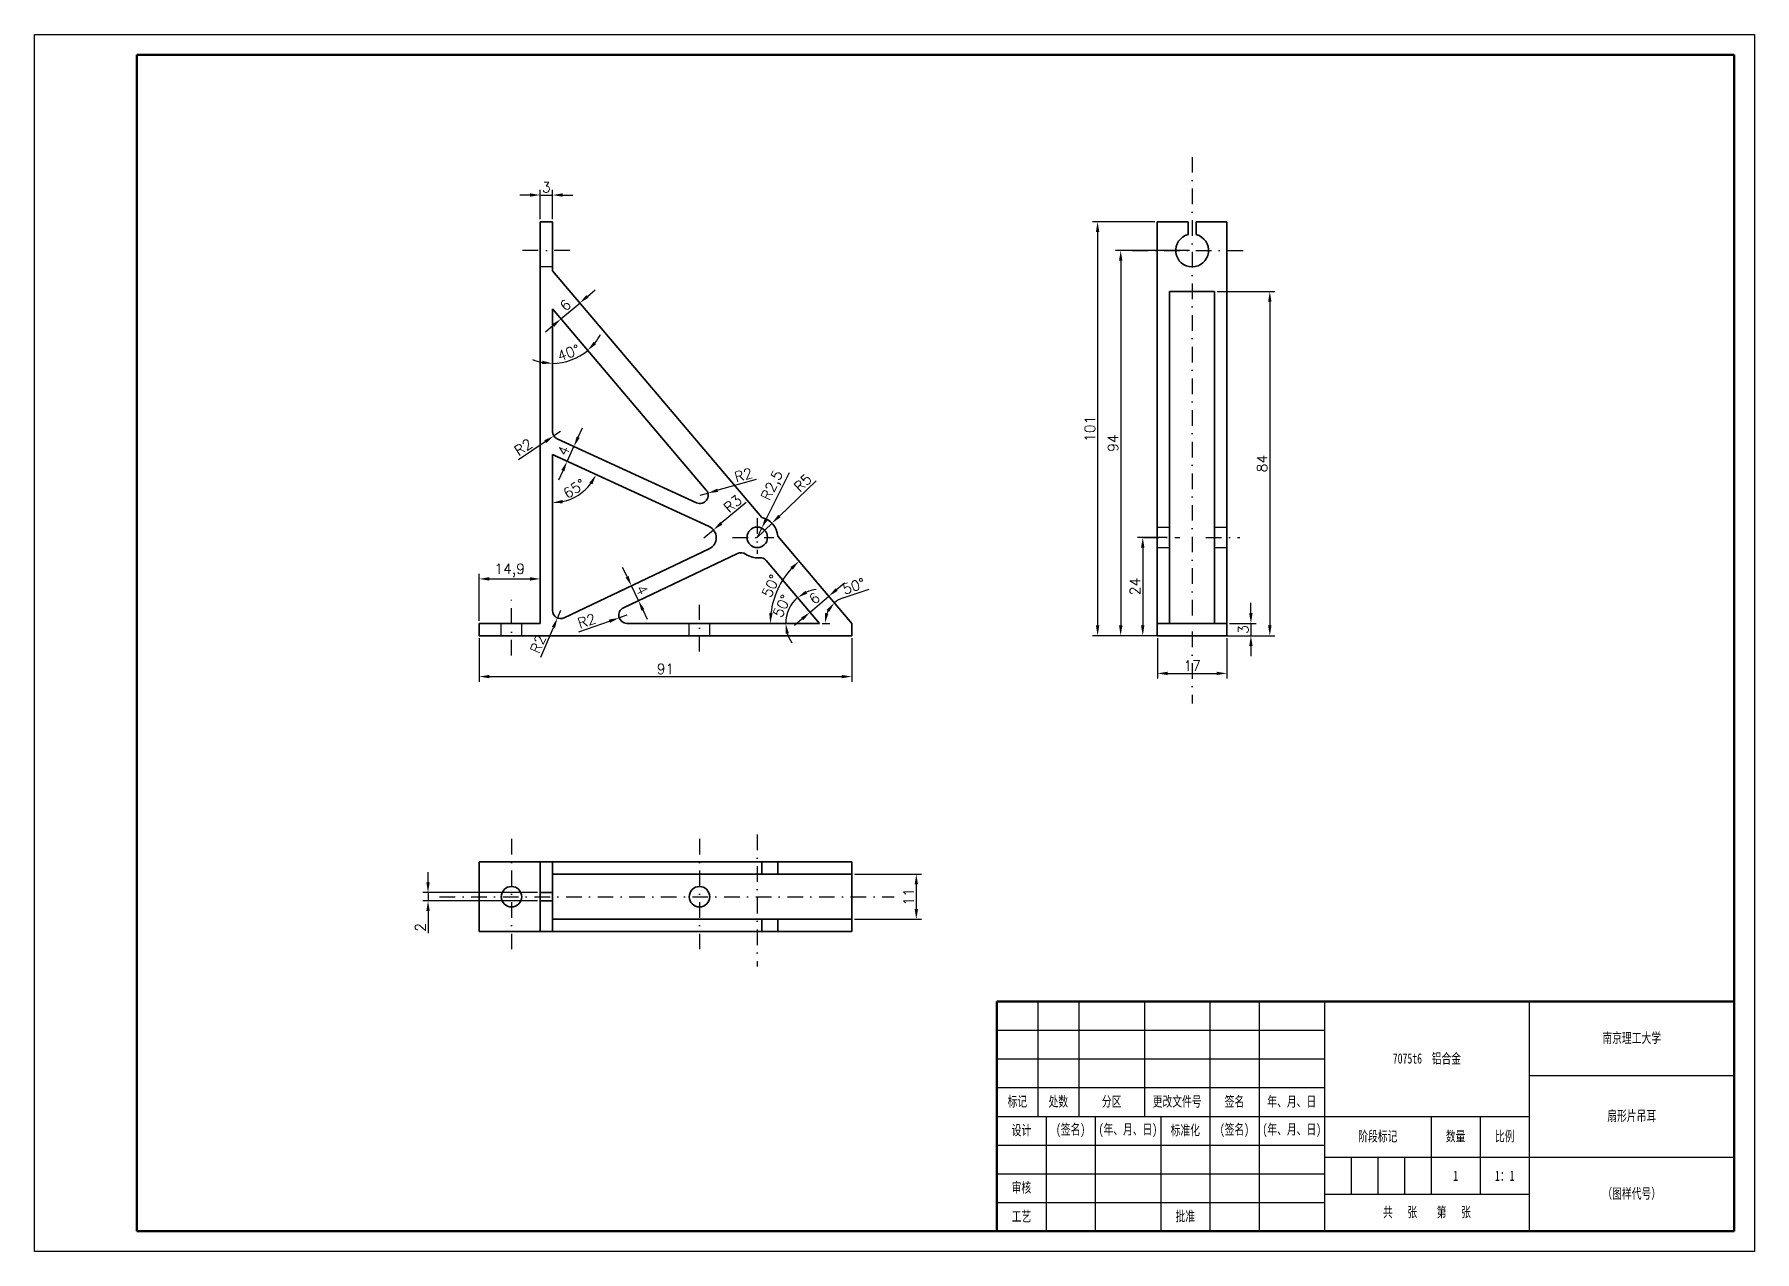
# Model space of a CAD drawing. Header units: millimetres. Extents: x 1605 to 3350, y 934 to 1771.
# Drawn here: x 1605.2 to 2025.2, y 934.1 to 1231.1 of the extents above.
import ezdxf

# ---------------------------------------------------------------- set-up
doc = ezdxf.new("R2010")
doc.units = ezdxf.units.MM
doc.header["$LTSCALE"] = 0.3
doc.linetypes.add('DASHDOT', pattern=[25.4, 12.7, -6.35, 0, -6.35])
doc.linetypes.add('DASHED', pattern=[19.05, 12.7, -6.35])
for name, color, linetype, lineweight in [('尺寸线', 3, 'Continuous', 25), ('粗实线', 7, 'Continuous', 50), ('细实线', 7, 'Continuous', 25), ('细文本', 7, 'Continuous', 25), ('细点画线', 1, 'DASHDOT', 25), ('虚线', 2, 'DASHED', 25)]:
    doc.layers.add(name, color=color, linetype=linetype, lineweight=lineweight)
doc.styles.add('NUT Standard', font='simfang.ttf', dxfattribs={"width": 0.7, "height": 2.5})
doc.styles.get("Standard").update_dxf_attribs({"font": 'txt', "bigfont": 'gbcbig.shx'})
doc.dimstyles.new('ISO-25', dxfattribs={"dimtxt": 2.5, "dimasz": 2.5, "dimexe": 1.25, "dimexo": 0.625, "dimtad": 1, "dimtxsty": 'Standard', "dimcen": 2.5, "dimadec": 0, "dimazin": 0, "dimtfac": 1, "dimtmove": 0, "dimatfit": 3, "dimfxl": 1, "dimarcsym": 0})

# ---------------------------------------------------------------- blocks, each defined once
blk = doc.blocks.new('*D32')
at = {"layer": 'Defpoints', "color": 0, "transparency": 16777216}
for p in [(1879.37, 1185.34), (1864.78, 1084.34), (1879.37, 1084.34)]:
    blk.add_point(p, dxfattribs=at)
at = {"layer": '尺寸线', "color": 0, "lineweight": -2, "transparency": 16777216}
for p, q in [((1878.74, 1185.34), (1863.53, 1185.34)), ((1864.78, 1182.84), (1864.78, 1086.84)), ((1878.74, 1084.34), (1863.53, 1084.34))]:
    blk.add_line(p, q, dxfattribs=at)
at = {"layer": '尺寸线', "color": 0, "transparency": 16777216}
for points in [[(1864.37, 1182.84), (1865.2, 1182.84), (1864.78, 1185.34)], [(1864.37, 1086.84), (1865.2, 1086.84), (1864.78, 1084.34)]]:
    blk.add_solid(points, dxfattribs=at)
at = {"layer": '尺寸线', "color": 0, "transparency": 16777216, "insert": (1862.91, 1134.84), "char_height": 2.5, "attachment_point": 5, "rotation": 90}
blk.add_mtext('101', dxfattribs=at)
blk = doc.blocks.new('*D33')
at = {"layer": 'Defpoints', "color": 0, "transparency": 16777216}
for p in [(1879.37, 1084.34), (1896.37, 1084.34), (1896.37, 1075.14)]:
    blk.add_point(p, dxfattribs=at)
at = {"layer": '尺寸线', "color": 0, "lineweight": -2, "transparency": 16777216}
for p, q in [((1879.37, 1083.71), (1879.37, 1073.89)), ((1896.37, 1083.71), (1896.37, 1073.89)), ((1881.87, 1075.14), (1893.87, 1075.14))]:
    blk.add_line(p, q, dxfattribs=at)
at = {"layer": '尺寸线', "color": 0, "transparency": 16777216}
for points in [[(1881.87, 1075.55), (1881.87, 1074.72), (1879.37, 1075.14)], [(1893.87, 1075.55), (1893.87, 1074.72), (1896.37, 1075.14)]]:
    blk.add_solid(points, dxfattribs=at)
at = {"layer": '尺寸线', "color": 0, "transparency": 16777216, "insert": (1887.87, 1077.01), "char_height": 2.5, "attachment_point": 5}
blk.add_mtext('17', dxfattribs=at)
blk = doc.blocks.new('*D34')
at = {"layer": 'Defpoints', "color": 0, "transparency": 16777216}
for p in [(1887.87, 1178.34), (1870.42, 1084.34), (1887.87, 1084.34)]:
    blk.add_point(p, dxfattribs=at)
at = {"layer": '尺寸线', "color": 0, "lineweight": -2, "transparency": 16777216}
for p, q in [((1887.24, 1178.34), (1869.17, 1178.34)), ((1870.42, 1175.84), (1870.42, 1086.84)), ((1887.24, 1084.34), (1869.17, 1084.34))]:
    blk.add_line(p, q, dxfattribs=at)
at = {"layer": '尺寸线', "color": 0, "transparency": 16777216}
for points in [[(1870.01, 1175.84), (1870.84, 1175.84), (1870.42, 1178.34)], [(1870.01, 1086.84), (1870.84, 1086.84), (1870.42, 1084.34)]]:
    blk.add_solid(points, dxfattribs=at)
at = {"layer": '尺寸线', "color": 0, "transparency": 16777216, "insert": (1868.55, 1131.34), "char_height": 2.5, "attachment_point": 5, "rotation": 90}
blk.add_mtext('94', dxfattribs=at)
blk = doc.blocks.new('*D35')
at = {"layer": 'Defpoints', "color": 0, "transparency": 16777216}
for p in [(1882.37, 1108.34), (1875.81, 1084.34), (1882.37, 1084.34)]:
    blk.add_point(p, dxfattribs=at)
at = {"layer": '尺寸线', "color": 0, "lineweight": -2, "transparency": 16777216}
for p, q in [((1881.74, 1108.34), (1874.56, 1108.34)), ((1875.81, 1105.84), (1875.81, 1086.84)), ((1881.74, 1084.34), (1874.56, 1084.34))]:
    blk.add_line(p, q, dxfattribs=at)
at = {"layer": '尺寸线', "color": 0, "transparency": 16777216}
for points in [[(1875.39, 1105.84), (1876.22, 1105.84), (1875.81, 1108.34)], [(1875.39, 1086.84), (1876.22, 1086.84), (1875.81, 1084.34)]]:
    blk.add_solid(points, dxfattribs=at)
at = {"layer": '尺寸线', "color": 0, "transparency": 16777216, "insert": (1873.93, 1096.34), "char_height": 2.5, "attachment_point": 5, "rotation": 90}
blk.add_mtext('24', dxfattribs=at)
blk = doc.blocks.new('*D36')
at = {"layer": 'Defpoints', "color": 0, "transparency": 16777216}
for p in [(1896.37, 1087.34), (1896.37, 1084.34), (1902.22, 1084.34)]:
    blk.add_point(p, dxfattribs=at)
at = {"layer": '尺寸线', "color": 0, "lineweight": -2, "transparency": 16777216}
for p, q in [((1902.22, 1089.84), (1902.22, 1092.34)), ((1896.99, 1087.34), (1903.47, 1087.34)), ((1896.99, 1084.34), (1903.47, 1084.34)), ((1902.22, 1087.34), (1902.22, 1084.34)), ((1902.22, 1081.84), (1902.22, 1079.34))]:
    blk.add_line(p, q, dxfattribs=at)
at = {"layer": '尺寸线', "color": 0, "transparency": 16777216}
for points in [[(1901.8, 1089.84), (1902.63, 1089.84), (1902.22, 1087.34)], [(1901.8, 1081.84), (1902.63, 1081.84), (1902.22, 1084.34)]]:
    blk.add_solid(points, dxfattribs=at)
at = {"layer": '尺寸线', "color": 0, "transparency": 16777216, "insert": (1900.34, 1085.84), "char_height": 2.5, "attachment_point": 5, "rotation": 90}
blk.add_mtext('3', dxfattribs=at)
blk = doc.blocks.new('*D37')
at = {"layer": 'Defpoints', "color": 0, "transparency": 16777216}
for p in [(1893.37, 1168.34), (1893.37, 1084.34), (1906.83, 1084.34)]:
    blk.add_point(p, dxfattribs=at)
at = {"layer": '尺寸线', "color": 0, "lineweight": -2, "transparency": 16777216}
for p, q in [((1893.99, 1168.34), (1908.08, 1168.34)), ((1906.83, 1165.84), (1906.83, 1086.84)), ((1893.99, 1084.34), (1908.08, 1084.34))]:
    blk.add_line(p, q, dxfattribs=at)
at = {"layer": '尺寸线', "color": 0, "transparency": 16777216}
for points in [[(1906.41, 1165.84), (1907.25, 1165.84), (1906.83, 1168.34)], [(1906.41, 1086.84), (1907.25, 1086.84), (1906.83, 1084.34)]]:
    blk.add_solid(points, dxfattribs=at)
at = {"layer": '尺寸线', "color": 0, "transparency": 16777216, "insert": (1904.96, 1126.34), "char_height": 2.5, "attachment_point": 5, "rotation": 90}
blk.add_mtext('84', dxfattribs=at)
blk = doc.blocks.new('*D38')
at = {"layer": 'Defpoints', "color": 0, "transparency": 16777216}
for p in [(1713.78, 1084.34), (1804.78, 1084.34), (1804.78, 1074.37)]:
    blk.add_point(p, dxfattribs=at)
at = {"layer": '尺寸线', "color": 0, "lineweight": -2, "transparency": 16777216}
for p, q in [((1713.78, 1083.71), (1713.78, 1073.12)), ((1804.78, 1083.71), (1804.78, 1073.12)), ((1716.28, 1074.37), (1802.28, 1074.37))]:
    blk.add_line(p, q, dxfattribs=at)
at = {"layer": '尺寸线', "color": 0, "transparency": 16777216}
for points in [[(1716.28, 1074.78), (1716.28, 1073.95), (1713.78, 1074.37)], [(1802.28, 1074.78), (1802.28, 1073.95), (1804.78, 1074.37)]]:
    blk.add_solid(points, dxfattribs=at)
at = {"layer": '尺寸线', "color": 0, "transparency": 16777216, "insert": (1759.28, 1076.24), "char_height": 2.5, "attachment_point": 5}
blk.add_mtext('91', dxfattribs=at)
blk = doc.blocks.new('*D39')
at = {"layer": 'Defpoints', "color": 0, "transparency": 16777216}
for p in [(1728.68, 1098.2), (1713.78, 1087.34), (1728.68, 1087.34)]:
    blk.add_point(p, dxfattribs=at)
at = {"layer": '尺寸线', "color": 0, "lineweight": -2, "transparency": 16777216}
for p, q in [((1713.78, 1087.96), (1713.78, 1099.45)), ((1716.28, 1098.2), (1726.18, 1098.2)), ((1728.68, 1087.96), (1728.68, 1099.45))]:
    blk.add_line(p, q, dxfattribs=at)
at = {"layer": '尺寸线', "color": 0, "transparency": 16777216}
for points in [[(1716.28, 1098.62), (1716.28, 1097.78), (1713.78, 1098.2)], [(1726.18, 1098.62), (1726.18, 1097.78), (1728.68, 1098.2)]]:
    blk.add_solid(points, dxfattribs=at)
at = {"layer": '尺寸线', "color": 0, "transparency": 16777216, "insert": (1721.23, 1100.28), "char_height": 2.5, "attachment_point": 5}
blk.add_mtext('14,9', dxfattribs=at)
blk = doc.blocks.new('*D40')
at = {"layer": 'Defpoints', "color": 0, "transparency": 16777216}
for p in [(1731.68, 1191.87), (1728.68, 1185.34), (1731.68, 1185.34)]:
    blk.add_point(p, dxfattribs=at)
at = {"layer": '尺寸线', "color": 0, "lineweight": -2, "transparency": 16777216}
for p, q in [((1728.68, 1185.96), (1728.68, 1193.12)), ((1731.68, 1185.96), (1731.68, 1193.12)), ((1726.18, 1191.87), (1723.68, 1191.87)), ((1728.68, 1191.87), (1731.68, 1191.87)), ((1734.18, 1191.87), (1736.68, 1191.87))]:
    blk.add_line(p, q, dxfattribs=at)
at = {"layer": '尺寸线', "color": 0, "transparency": 16777216}
for points in [[(1726.18, 1192.29), (1726.18, 1191.46), (1728.68, 1191.87)], [(1734.18, 1192.29), (1734.18, 1191.46), (1731.68, 1191.87)]]:
    blk.add_solid(points, dxfattribs=at)
at = {"layer": '尺寸线', "color": 0, "transparency": 16777216, "insert": (1730.18, 1193.75), "char_height": 2.5, "attachment_point": 5}
blk.add_mtext('3', dxfattribs=at)
blk = doc.blocks.new('*D42')
at = {"layer": 'Defpoints', "color": 0, "transparency": 16777216}
for p in [(1786.67, 1108.64), (1788.1, 1098.21), (1749.87, 1087.34), (1796.91, 1087.34), (1804.78, 1087.34)]:
    blk.add_point(p, dxfattribs=at)
at = {"layer": '尺寸线', "color": 0, "lineweight": -2, "transparency": 16777216}
blk.add_arc((1804.78, 1087.34), 19.92, 137.5605, 172.804, dxfattribs=at)
at = {"layer": '尺寸线', "color": 0, "transparency": 16777216}
for points in [[(1789.79, 1101.08), (1790.37, 1100.48), (1791.88, 1102.52)], [(1785.44, 1089.81), (1784.61, 1089.86), (1784.86, 1087.34)]]:
    blk.add_solid(points, dxfattribs=at)
at = {"layer": '尺寸线', "color": 0, "transparency": 16777216, "insert": (1785, 1096.49), "char_height": 2.5, "attachment_point": 5, "rotation": 65.1822}
blk.add_mtext('50°', dxfattribs=at)
blk = doc.blocks.new('*D43')
at = {"layer": 'Defpoints', "color": 0, "transparency": 16777216}
for p in [(1728.68, 1021.64), (1701.3, 1019.64), (1728.68, 1019.64)]:
    blk.add_point(p, dxfattribs=at)
at = {"layer": '尺寸线', "color": 0, "lineweight": -2, "transparency": 16777216}
for p, q in [((1701.3, 1024.14), (1701.3, 1026.64)), ((1728.06, 1021.64), (1700.05, 1021.64)), ((1701.3, 1021.64), (1701.3, 1019.64)), ((1728.06, 1019.64), (1700.05, 1019.64)), ((1701.3, 1017.14), (1701.3, 1011.72))]:
    blk.add_line(p, q, dxfattribs=at)
at = {"layer": '尺寸线', "color": 0, "transparency": 16777216}
for points in [[(1700.89, 1024.14), (1701.72, 1024.14), (1701.3, 1021.64)], [(1700.89, 1017.14), (1701.72, 1017.14), (1701.3, 1019.64)]]:
    blk.add_solid(points, dxfattribs=at)
at = {"layer": '尺寸线', "color": 0, "transparency": 16777216, "insert": (1699.43, 1013.18), "char_height": 2.5, "attachment_point": 5, "rotation": 90}
blk.add_mtext('2', dxfattribs=at)
blk = doc.blocks.new('*D44')
at = {"layer": 'Defpoints', "color": 0, "transparency": 16777216}
for p in [(1804.78, 1026.14), (1804.78, 1015.14), (1820.52, 1015.14)]:
    blk.add_point(p, dxfattribs=at)
at = {"layer": '尺寸线', "color": 0, "lineweight": -2, "transparency": 16777216}
for p, q in [((1805.41, 1026.14), (1821.77, 1026.14)), ((1820.52, 1023.64), (1820.52, 1017.64)), ((1805.41, 1015.14), (1821.77, 1015.14))]:
    blk.add_line(p, q, dxfattribs=at)
at = {"layer": '尺寸线', "color": 0, "transparency": 16777216}
for points in [[(1820.11, 1023.64), (1820.94, 1023.64), (1820.52, 1026.14)], [(1820.11, 1017.64), (1820.94, 1017.64), (1820.52, 1015.14)]]:
    blk.add_solid(points, dxfattribs=at)
at = {"layer": '尺寸线', "color": 0, "transparency": 16777216, "insert": (1818.65, 1020.64), "char_height": 2.5, "attachment_point": 5, "rotation": 90}
blk.add_mtext('11', dxfattribs=at)
blk = doc.blocks.new('*D45')
at = {"layer": 'Defpoints', "color": 0, "transparency": 16777216}
for p in [(1785.29, 1111.81), (1781.68, 1108.34)]:
    blk.add_point(p, dxfattribs=at)
at = {"layer": '尺寸线', "color": 0, "lineweight": -2, "transparency": 16777216}
for p, q in [((1796.05, 1122.17), (1787.09, 1113.54)), ((1781.68, 1108.34), (1785.29, 1111.81))]:
    blk.add_line(p, q, dxfattribs=at)
at = {"layer": '尺寸线', "color": 0, "transparency": 16777216}
blk.add_solid([(1786.8, 1113.84), (1787.38, 1113.24), (1785.29, 1111.81)], dxfattribs=at)
at = {"layer": '尺寸线', "color": 0, "transparency": 16777216, "insert": (1792.8, 1121.64), "char_height": 2.5, "attachment_point": 5, "rotation": 43.9176}
blk.add_mtext('R5', dxfattribs=at)
blk = doc.blocks.new('*D46')
at = {"layer": 'Defpoints', "color": 0, "transparency": 16777216}
for p in [(1782.79, 1110.58), (1781.68, 1108.34)]:
    blk.add_point(p, dxfattribs=at)
at = {"layer": '尺寸线', "color": 0, "lineweight": -2, "transparency": 16777216}
for p, q in [((1789.47, 1124.08), (1783.9, 1112.82)), ((1781.68, 1108.34), (1782.79, 1110.58))]:
    blk.add_line(p, q, dxfattribs=at)
at = {"layer": '尺寸线', "color": 0, "transparency": 16777216}
blk.add_solid([(1783.53, 1113.01), (1784.28, 1112.64), (1782.79, 1110.58)], dxfattribs=at)
at = {"layer": '尺寸线', "color": 0, "transparency": 16777216, "insert": (1785.57, 1120.89), "char_height": 2.5, "attachment_point": 5, "rotation": 63.6631}
blk.add_mtext('R2,5', dxfattribs=at)
blk = doc.blocks.new('*D47')
at = {"layer": 'Defpoints', "color": 0, "transparency": 16777216}
for p in [(1747.97, 1088.69), (1749.87, 1089.34)]:
    blk.add_point(p, dxfattribs=at)
at = {"layer": '尺寸线', "color": 0, "lineweight": -2, "transparency": 16777216}
for p, q in [((1738.12, 1085.32), (1745.61, 1087.88)), ((1749.87, 1089.34), (1747.97, 1088.69))]:
    blk.add_line(p, q, dxfattribs=at)
at = {"layer": '尺寸线', "color": 0, "transparency": 16777216}
blk.add_solid([(1745.47, 1088.28), (1745.74, 1087.49), (1747.97, 1088.69)], dxfattribs=at)
at = {"layer": '尺寸线', "color": 0, "transparency": 16777216, "insert": (1740.07, 1087.97), "char_height": 2.5, "attachment_point": 5, "rotation": 18.8983}
blk.add_mtext('R2', dxfattribs=at)
blk = doc.blocks.new('*D48')
at = {"layer": 'Defpoints', "color": 0, "transparency": 16777216}
for p in [(1732.9, 1088.66), (1733.68, 1090.5)]:
    blk.add_point(p, dxfattribs=at)
at = {"layer": '尺寸线', "color": 0, "lineweight": -2, "transparency": 16777216}
for p, q in [((1733.68, 1090.5), (1732.9, 1088.66)), ((1728.82, 1079.08), (1731.92, 1086.36))]:
    blk.add_line(p, q, dxfattribs=at)
at = {"layer": '尺寸线', "color": 0, "transparency": 16777216}
blk.add_solid([(1731.54, 1086.53), (1732.3, 1086.2), (1732.9, 1088.66)], dxfattribs=at)
at = {"layer": '尺寸线', "color": 0, "transparency": 16777216, "insert": (1728.15, 1082.31), "char_height": 2.5, "attachment_point": 5, "rotation": 66.9285}
blk.add_mtext('R2', dxfattribs=at)
blk = doc.blocks.new('*D49')
at = {"layer": 'Defpoints', "color": 0, "transparency": 16777216}
for p in [(1770.99, 1110.17), (1768.68, 1108.25)]:
    blk.add_point(p, dxfattribs=at)
at = {"layer": '尺寸线', "color": 0, "lineweight": -2, "transparency": 16777216}
for p, q in [((1779, 1116.83), (1772.91, 1111.77)), ((1768.68, 1108.25), (1770.99, 1110.17))]:
    blk.add_line(p, q, dxfattribs=at)
at = {"layer": '尺寸线', "color": 0, "transparency": 16777216}
blk.add_solid([(1772.65, 1112.09), (1773.18, 1111.44), (1770.99, 1110.17)], dxfattribs=at)
at = {"layer": '尺寸线', "color": 0, "transparency": 16777216, "insert": (1775.72, 1116.54), "char_height": 2.5, "attachment_point": 5, "rotation": 39.7271}
blk.add_mtext('R3', dxfattribs=at)
blk = doc.blocks.new('*D50')
at = {"layer": 'Defpoints', "color": 0, "transparency": 16777216}
for p in [(1767.72, 1118.6), (1769.64, 1119.14)]:
    blk.add_point(p, dxfattribs=at)
at = {"layer": '尺寸线', "color": 0, "lineweight": -2, "transparency": 16777216}
for p, q in [((1781.44, 1122.49), (1772.05, 1119.82)), ((1767.72, 1118.6), (1769.64, 1119.14))]:
    blk.add_line(p, q, dxfattribs=at)
at = {"layer": '尺寸线', "color": 0, "transparency": 16777216}
blk.add_solid([(1771.93, 1120.23), (1772.16, 1119.42), (1769.64, 1119.14)], dxfattribs=at)
at = {"layer": '尺寸线', "color": 0, "transparency": 16777216, "insert": (1778.32, 1123.56), "char_height": 2.5, "attachment_point": 5, "rotation": 15.8551}
blk.add_mtext('R2', dxfattribs=at)
blk = doc.blocks.new('*D51')
at = {"layer": 'Defpoints', "color": 0, "transparency": 16777216}
for p in [(1733.68, 1134.2), (1732.02, 1133.09)]:
    blk.add_point(p, dxfattribs=at)
at = {"layer": '尺寸线', "color": 0, "lineweight": -2, "transparency": 16777216}
for p, q in [((1733.68, 1134.2), (1732.02, 1133.09)), ((1723.36, 1127.3), (1729.94, 1131.7))]:
    blk.add_line(p, q, dxfattribs=at)
at = {"layer": '尺寸线', "color": 0, "transparency": 16777216}
blk.add_solid([(1729.71, 1132.05), (1730.17, 1131.35), (1732.02, 1133.09)], dxfattribs=at)
at = {"layer": '尺寸线', "color": 0, "transparency": 16777216, "insert": (1724.57, 1130.36), "char_height": 2.5, "attachment_point": 5, "rotation": 33.7684}
blk.add_mtext('R2', dxfattribs=at)
blk = doc.blocks.new('*D52')
at = {"layer": 'Defpoints', "color": 0, "transparency": 16777216}
for p in [(1731.68, 1164.08), (1731.68, 1164.08), (1734.77, 1151.16), (1731.68, 1134.2), (1769.24, 1119.89)]:
    blk.add_point(p, dxfattribs=at)
at = {"layer": '尺寸线', "color": 0, "lineweight": -2, "transparency": 16777216}
for start, end in [(321.1636, 331.9628), (248.4016, 259.2008), (270, 310.3644)]:
    blk.add_arc((1731.68, 1164.08), 13.28, start, end, dxfattribs=at)
at = {"layer": '尺寸线', "color": 0, "transparency": 16777216}
for points in [[(1742.33, 1155.45), (1741.73, 1156.04), (1740.29, 1153.95)], [(1729.23, 1151.44), (1729.16, 1150.61), (1731.68, 1150.79)]]:
    blk.add_solid(points, dxfattribs=at)
at = {"layer": '尺寸线', "color": 0, "transparency": 16777216, "insert": (1735.62, 1153.37), "char_height": 2.5, "attachment_point": 5, "rotation": 20.1822}
blk.add_mtext('40°', dxfattribs=at)
blk = doc.blocks.new('*D53')
at = {"layer": 'Defpoints', "color": 0, "transparency": 16777216}
for p in [(1731.68, 1128.52), (1731.68, 1128.52), (1736.04, 1117.63), (1769.94, 1110.98), (1731.68, 1090.5)]:
    blk.add_point(p, dxfattribs=at)
at = {"layer": '尺寸线', "color": 0, "lineweight": -2, "transparency": 16777216}
blk.add_arc((1731.68, 1128.52), 11.73, 282.2355, 323.129, dxfattribs=at)
at = {"layer": '尺寸线', "color": 0, "transparency": 16777216}
for points in [[(1740.71, 1121.69), (1741.43, 1121.27), (1742.35, 1123.63)], [(1734.21, 1116.64), (1734.13, 1117.47), (1731.68, 1116.79)]]:
    blk.add_solid(points, dxfattribs=at)
at = {"layer": '尺寸线', "color": 0, "transparency": 16777216, "insert": (1737, 1120.22), "char_height": 2.5, "attachment_point": 5, "rotation": 32.6822}
blk.add_mtext('65°', dxfattribs=at)
blk = doc.blocks.new('*D54')
at = {"layer": 'Defpoints', "color": 0, "transparency": 16777216}
for p in [(1783.88, 1102.67), (1789.97, 1091.86), (1749.87, 1087.34), (1796.91, 1087.34), (1796.91, 1087.34)]:
    blk.add_point(p, dxfattribs=at)
at = {"layer": '尺寸线', "color": 0, "lineweight": -2, "transparency": 16777216}
for start, end in [(130.3643, 180), (95.6316, 112.9979), (197.3664, 214.7328)]:
    blk.add_arc((1796.91, 1087.34), 8.28, start, end, dxfattribs=at)
at = {"layer": '尺寸线', "color": 0, "transparency": 16777216}
for points in [[(1793.89, 1094.61), (1793.46, 1095.32), (1791.55, 1093.65)], [(1788.59, 1084.81), (1789.42, 1084.93), (1788.63, 1087.34)]]:
    blk.add_solid(points, dxfattribs=at)
at = {"layer": '尺寸线', "color": 0, "transparency": 16777216, "insert": (1787.69, 1091.6), "char_height": 2.5, "attachment_point": 5, "rotation": 65.1822}
blk.add_mtext('50°', dxfattribs=at)
blk = doc.blocks.new('*D55')
at = {"layer": 'Defpoints', "color": 0, "transparency": 16777216}
for p in [(1786.67, 1108.64), (1798.46, 1089.22), (1749.87, 1087.34), (1796.91, 1087.34), (1804.78, 1087.34)]:
    blk.add_point(p, dxfattribs=at)
at = {"layer": '尺寸线', "color": 0, "lineweight": -2, "transparency": 16777216}
for p, q in [((1802.69, 1093.59), (1809.01, 1095.71)), ((1797.53, 1087.34), (1799.44, 1087.34))]:
    blk.add_line(p, q, dxfattribs=at)
for start, end in [(108.512, 130.3645), (152.217, 158.1475)]:
    blk.add_arc((1804.78, 1087.34), 6.59, start, end, dxfattribs=at)
at = {"layer": '尺寸线', "color": 0, "transparency": 16777216}
for points in [[(1798.62, 1090.67), (1799.27, 1090.15), (1800.51, 1092.36)], [(1799.07, 1089.72), (1798.25, 1089.87), (1798.19, 1087.34)]]:
    blk.add_solid(points, dxfattribs=at)
at = {"layer": '尺寸线', "color": 0, "transparency": 16777216, "insert": (1805.26, 1096.43), "char_height": 2.5, "attachment_point": 5, "rotation": 18.512}
blk.add_mtext('50°', dxfattribs=at)
blk = doc.blocks.new('*D56')
at = {"layer": 'Defpoints', "color": 0, "transparency": 16777216}
for p in [(1799.15, 1093.97), (1801.48, 1091.23), (1796.91, 1087.34)]:
    blk.add_point(p, dxfattribs=at)
at = {"layer": '尺寸线', "color": 0, "lineweight": -2, "transparency": 16777216}
for p, q in [((1801.06, 1095.58), (1802.96, 1097.2)), ((1794.58, 1090.08), (1799.15, 1093.97)), ((1801.08, 1091.7), (1798.34, 1094.92)), ((1792.67, 1088.46), (1790.77, 1086.84)), ((1796.5, 1087.82), (1793.77, 1091.03))]:
    blk.add_line(p, q, dxfattribs=at)
at = {"layer": '尺寸线', "color": 0, "transparency": 16777216}
for points in [[(1800.79, 1095.9), (1801.33, 1095.27), (1799.15, 1093.97)], [(1792.41, 1088.78), (1792.94, 1088.14), (1794.58, 1090.08)]]:
    blk.add_solid(points, dxfattribs=at)
at = {"layer": '尺寸线', "color": 0, "transparency": 16777216, "insert": (1795.65, 1093.45), "char_height": 2.5, "attachment_point": 5, "rotation": 40.3645}
blk.add_mtext('6', dxfattribs=at)
blk = doc.blocks.new('*D57')
at = {"layer": 'Defpoints', "color": 0, "transparency": 16777216}
for p in [(1733.35, 1132.15), (1736.92, 1130.52), (1731.68, 1128.52)]:
    blk.add_point(p, dxfattribs=at)
at = {"layer": '尺寸线', "color": 0, "lineweight": -2, "transparency": 16777216}
for p, q in [((1737.97, 1132.79), (1739.01, 1135.06)), ((1733.92, 1131.89), (1738.06, 1129.99)), ((1735.26, 1126.88), (1736.92, 1130.52)), ((1732.25, 1128.26), (1736.39, 1126.36)), ((1734.22, 1124.61), (1733.17, 1122.33))]:
    blk.add_line(p, q, dxfattribs=at)
at = {"layer": '尺寸线', "color": 0, "transparency": 16777216}
for points in [[(1737.59, 1132.96), (1738.35, 1132.61), (1736.92, 1130.52)], [(1733.84, 1124.78), (1734.59, 1124.43), (1735.26, 1126.88)]]:
    blk.add_solid(points, dxfattribs=at)
at = {"layer": '尺寸线', "color": 0, "transparency": 16777216, "insert": (1734.39, 1129.48), "char_height": 2.5, "attachment_point": 5, "rotation": 65.3644}
blk.add_mtext('4', dxfattribs=at)
blk = doc.blocks.new('*D58')
at = {"layer": 'Defpoints', "color": 0, "transparency": 16777216}
for p in [(1750.97, 1096.51), (1750.97, 1096.51), (1752.68, 1092.89)]:
    blk.add_point(p, dxfattribs=at)
at = {"layer": '尺寸线', "color": 0, "lineweight": -2, "transparency": 16777216}
for p, q in [((1749.89, 1098.76), (1748.82, 1101.02)), ((1752.68, 1092.89), (1750.97, 1096.51)), ((1751.53, 1096.77), (1752.1, 1097.04)), ((1753.25, 1093.16), (1753.81, 1093.43)), ((1753.76, 1090.64), (1754.83, 1088.38))]:
    blk.add_line(p, q, dxfattribs=at)
at = {"layer": '尺寸线', "color": 0, "transparency": 16777216}
for points in [[(1750.27, 1098.94), (1749.52, 1098.58), (1750.97, 1096.51)], [(1754.13, 1090.81), (1753.38, 1090.46), (1752.68, 1092.89)]]:
    blk.add_solid(points, dxfattribs=at)
at = {"layer": '尺寸线', "color": 0, "transparency": 16777216, "insert": (1753.52, 1095.5), "char_height": 2.5, "attachment_point": 5, "rotation": 295.4246}
blk.add_mtext('4', dxfattribs=at)
blk = doc.blocks.new('*D59')
at = {"layer": 'Defpoints', "color": 0, "transparency": 16777216}
for p in [(1736.26, 1167.96), (1731.68, 1164.08), (1738.33, 1165.52)]:
    blk.add_point(p, dxfattribs=at)
at = {"layer": '尺寸线', "color": 0, "lineweight": -2, "transparency": 16777216}
for p, q in [((1740.24, 1167.14), (1742.14, 1168.76)), ((1732.09, 1163.6), (1734.57, 1160.68)), ((1733.76, 1161.63), (1738.33, 1165.52)), ((1736.66, 1167.48), (1739.14, 1164.57)), ((1731.85, 1160.01), (1729.95, 1158.4))]:
    blk.add_line(p, q, dxfattribs=at)
at = {"layer": '尺寸线', "color": 0, "transparency": 16777216}
for points in [[(1739.97, 1167.46), (1740.51, 1166.82), (1738.33, 1165.52)], [(1731.58, 1160.33), (1732.12, 1159.7), (1733.76, 1161.63)]]:
    blk.add_solid(points, dxfattribs=at)
at = {"layer": '尺寸线', "color": 0, "transparency": 16777216, "insert": (1734.83, 1165.01), "char_height": 2.5, "attachment_point": 5, "rotation": 40.3644}
blk.add_mtext('6', dxfattribs=at)

msp = doc.modelspace()

# ---------------------------------------------------------------- linework, layer by layer
for p, q in [((1605.196, 1231.059), (2025.196, 1231.059)), ((1605.196, 934.059), (1605.196, 1231.059)), ((2025.196, 1231.059), (2025.196, 934.059)), ((2025.196, 934.059), (1605.196, 934.059))]:
    msp.add_line(p, q)
at = {"color": 7, "lineweight": 35}
for p, q in [((1728.684, 1185.339), (1728.684, 1087.339)), ((1731.684, 1185.339), (1728.684, 1185.339)), ((1731.684, 1185.339), (1731.684, 1173.339)), ((1879.367, 1185.339), (1886.867, 1185.339)), ((1879.367, 1185.339), (1879.367, 1087.339)), ((1886.867, 1185.339), (1886.867, 1182.212)), ((1888.867, 1185.339), (1896.367, 1185.339)), ((1888.867, 1185.339), (1888.867, 1182.212)), ((1896.367, 1185.339), (1896.367, 1087.339)), ((1731.684, 1173.339), (1782.789, 1113.216)), ((1882.367, 1168.339), (1882.367, 1087.339)), ((1882.367, 1168.339), (1893.367, 1168.339)), ((1893.367, 1168.339), (1893.367, 1087.339)), ((1731.684, 1164.075), (1731.684, 1134.202)), ((1731.684, 1164.075), (1769.241, 1119.89)), ((1766.883, 1116.777), (1732.85, 1132.384)), ((1731.684, 1128.519), (1731.684, 1090.505)), ((1769.935, 1110.977), (1731.684, 1128.519)), ((1769.973, 1105.541), (1734.542, 1088.698)), ((1786.674, 1108.644), (1804.783, 1087.339)), ((1776.853, 1104.382), (1749.008, 1091.146)), ((1783.88, 1102.667), (1796.909, 1087.339)), ((1728.684, 1087.339), (1713.783, 1087.339)), ((1713.783, 1087.339), (1713.783, 1084.339)), ((1804.783, 1084.339), (1713.783, 1084.339)), ((1796.909, 1087.339), (1749.867, 1087.339)), ((1804.783, 1087.339), (1804.783, 1084.339)), ((1879.367, 1087.339), (1879.367, 1084.339)), ((1879.367, 1087.339), (1896.367, 1087.339)), ((1879.367, 1084.339), (1896.367, 1084.339)), ((1896.367, 1087.339), (1896.367, 1084.339)), ((1728.684, 1029.141), (1713.783, 1029.141)), ((1713.783, 1029.141), (1713.783, 1012.141)), ((1728.684, 1029.141), (1728.684, 1021.641)), ((1731.684, 1029.141), (1728.684, 1029.141)), ((1731.684, 1029.141), (1731.684, 1021.641)), ((1731.684, 1029.141), (1782.789, 1029.141)), ((1782.789, 1029.141), (1786.674, 1029.141)), ((1782.789, 1029.141), (1782.789, 1026.141)), ((1786.674, 1029.141), (1804.783, 1029.141)), ((1786.674, 1029.141), (1786.674, 1026.141)), ((1804.783, 1029.141), (1804.783, 1026.141)), ((1731.684, 1026.141), (1735.934, 1026.141)), ((1735.934, 1026.141), (1782.789, 1026.141)), ((1782.789, 1026.141), (1786.674, 1026.141)), ((1786.674, 1026.141), (1804.783, 1026.141)), ((1804.783, 1015.141), (1804.783, 1026.141)), ((1728.684, 1021.641), (1728.684, 1019.641)), ((1731.684, 1021.641), (1728.684, 1021.641)), ((1731.684, 1022.054), (1731.684, 1019.641)), ((1728.684, 1019.641), (1728.684, 1012.141)), ((1731.684, 1019.641), (1728.684, 1019.641)), ((1731.684, 1019.641), (1731.684, 1012.141)), ((1731.684, 1015.141), (1735.934, 1015.141)), ((1735.934, 1015.141), (1782.789, 1015.141)), ((1782.789, 1015.141), (1782.789, 1012.141)), ((1782.789, 1015.141), (1786.674, 1015.141)), ((1786.674, 1015.141), (1804.783, 1015.141)), ((1786.674, 1015.141), (1786.674, 1012.141)), ((1804.783, 1015.141), (1804.783, 1012.141)), ((1728.684, 1012.141), (1713.783, 1012.141)), ((1731.684, 1012.141), (1728.684, 1012.141)), ((1731.684, 1012.141), (1782.789, 1012.141)), ((1782.789, 1012.141), (1786.674, 1012.141)), ((1786.674, 1012.141), (1804.783, 1012.141))]:
    msp.add_line(p, q, dxfattribs=at)
for centre in [(1781.684, 1108.339), (1721.684, 1020.641), (1767.578, 1020.641)]:
    msp.add_circle(centre, 2.5, dxfattribs=at)
for centre, radius, start, end in [((1887.867, 1178.339), 4, 104.47751, 75.52249), ((1733.684, 1134.202), 2, 180.00001, 245.36441), ((1767.717, 1118.595), 2, 245.36441, 40.36441), ((1781.684, 1108.339), 5, 3.49451, 77.2343), ((1768.685, 1108.25), 3, 295.42463, 65.36441), ((1777.711, 1102.576), 2, 55.42463, 115.42462), ((1781.684, 1108.339), 5, 235.42463, 275.51451), ((1782.356, 1101.372), 2, 40.36441, 95.51451), ((1733.684, 1090.505), 2, 180.00001, 295.42463), ((1749.867, 1089.339), 2, 115.42462, 270)]:
    msp.add_arc(centre, radius, start, end, dxfattribs=at)
at = {"layer": '粗实线'}
for p, q in [((1630.196, 1226.059), (2020.196, 1226.059)), ((1630.196, 939.059), (1630.196, 1226.059)), ((2020.196, 1226.059), (2020.196, 939.059)), ((1840.196, 995.059), (2020.196, 995.059)), ((1840.196, 939.059), (1840.196, 995.059)), ((2020.196, 939.059), (1630.196, 939.059)), ((1840.196, 939.059), (2020.196, 939.059))]:
    msp.add_line(p, q, dxfattribs=at)
at = {"layer": '细实线'}
for p, q in [((1850.196, 995.059), (1850.196, 967.059)), ((1860.196, 995.059), (1860.196, 967.059)), ((1876.196, 995.059), (1876.196, 967.059)), ((1892.196, 995.059), (1892.196, 967.059)), ((1904.196, 995.059), (1904.196, 967.059)), ((1920.196, 995.059), (1920.196, 939.059)), ((1970.196, 995.059), (1970.196, 939.059)), ((1840.196, 988.059), (1920.196, 988.059)), ((1840.196, 981.059), (1920.196, 981.059)), ((1970.196, 977.059), (2020.196, 977.059)), ((1840.196, 974.059), (1920.196, 974.059)), ((1840.196, 967.059), (1970.196, 967.059)), ((1852.196, 967.059), (1852.196, 939.059)), ((1864.196, 967.059), (1864.196, 939.059)), ((1880.196, 967.059), (1880.196, 939.059)), ((1892.196, 967.059), (1892.196, 939.059)), ((1904.196, 967.059), (1904.196, 939.059)), ((1946.196, 967.059), (1946.196, 948.059)), ((1958.196, 967.059), (1958.196, 948.059)), ((1840.196, 960.059), (1920.196, 960.059)), ((1920.196, 957.059), (2020.196, 957.059)), ((1926.696, 957.059), (1926.696, 948.059)), ((1933.196, 957.059), (1933.196, 948.059)), ((1939.696, 957.059), (1939.696, 948.059)), ((1840.196, 953.059), (1920.196, 953.059)), ((1840.196, 946.059), (1920.196, 946.059)), ((1920.196, 948.059), (1970.196, 948.059))]:
    msp.add_line(p, q, dxfattribs=at)
at = {"layer": '细点画线'}
for p, q in [((1887.867, 1201.143), (1887.867, 1067.779)), ((1735.908, 1178.339), (1724.144, 1178.339)), ((1873.319, 1178.339), (1900.941, 1178.339)), ((1781.684, 1112.997), (1781.684, 1104.298)), ((1775.654, 1108.339), (1785.772, 1108.339)), ((1875.932, 1108.339), (1884.834, 1108.339)), ((1891.237, 1108.339), (1899.515, 1108.339)), ((1721.684, 1079.517), (1721.684, 1093.566)), ((1767.578, 1080.454), (1767.578, 1091.849)), ((1721.684, 1034.746), (1721.684, 1007.876)), ((1767.578, 1034.746), (1767.578, 1007.876)), ((1781.684, 1035.809), (1781.684, 1003.652)), ((1704.132, 1020.641), (1815.115, 1020.641))]:
    msp.add_line(p, q, dxfattribs=at)
at = {"layer": '虚线'}
for p, q in [((1731.684, 1174.339), (1728.684, 1174.339)), ((1879.367, 1110.839), (1882.367, 1110.839)), ((1893.367, 1110.839), (1896.367, 1110.839)), ((1879.367, 1105.839), (1882.367, 1105.839)), ((1893.367, 1105.839), (1896.367, 1105.839)), ((1719.184, 1084.339), (1719.184, 1087.339)), ((1724.184, 1084.339), (1724.184, 1087.339)), ((1765.078, 1084.339), (1765.078, 1087.339)), ((1770.078, 1084.339), (1770.078, 1087.339))]:
    msp.add_line(p, q, dxfattribs=at)

# ---------------------------------------------------------------- texts
at = {"layer": '粗实线', "char_height": 2.5, "attachment_point": 5, "style": 'NUT Standard'}
for s, insert in [('\\pxqc;{\\fFangSong|b0|i0|c134|p49;1}', (1952.196, 952.559)), ('\\pxqc;{\\fFangSong|b0|i0|c134|p49;1：1}', (1964.196, 952.559))]:
    msp.add_mtext_dynamic_manual_height_columns(s, width=12, gutter_width=12.5, heights=[0], dxfattribs=dict(at, insert=insert))
at = {"layer": '细文本', "char_height": 2.5, "attachment_point": 5, "style": 'NUT Standard'}
for s, insert, width in [('{\\fFangSong|b0|i0|c134|p49;南京理工大学}', (1995.196, 986.059), 50), ('7075t6  铝合金', (1945.196, 981.059), 50), ('标记', (1845.196, 970.559), 10), ('处数', (1855.196, 970.559), 10), ('分区', (1868.196, 970.559), 16), ('更改文件号', (1884.196, 970.559), 16), ('签名', (1898.196, 970.559), 12), ('年、月、日', (1912.196, 970.559), 16), ('扇形片吊耳', (1995.196, 967.059), 50), ('设计', (1846.196, 963.559), 12), ('(签名)', (1858.196, 963.559), 12), ('(年、月、日)', (1872.196, 963.559), 16), ('标准化', (1886.196, 963.559), 12), ('(签名)', (1898.196, 963.559), 12), ('(年、月、日)', (1912.196, 963.559), 16), ('阶段标记', (1933.196, 962.059), 26), ('数量', (1952.196, 962.059), 12), ('比例', (1964.196, 962.059), 12), ('审核', (1846.196, 949.559), 12), ('（图样代号）', (1995.196, 948.059), 50), ('共   张    第   张', (1945.196, 943.559), 50), ('工艺', (1846.196, 942.559), 12), ('批准', (1886.196, 942.559), 12)]:
    msp.add_mtext(s, dxfattribs=dict(at, insert=insert, width=width))

# ---------------------------------------------------------------- dimensions: what is measured, and where the dimension line sits
at = {"layer": '尺寸线'}
for base, p1, p2, picture, middle in [((1731.684, 1191.875), (1728.684, 1185.339), (1731.684, 1185.339), '*D40', (1730.184, 1193.75)), ((1728.684, 1098.2), (1713.783, 1087.339), (1728.684, 1087.339), '*D39', (1721.234, 1100.284)), ((1804.783, 1074.367), (1713.783, 1084.339), (1804.783, 1084.339), '*D38', (1759.283, 1076.242)), ((1896.367, 1075.135), (1879.367, 1084.339), (1896.367, 1084.339), '*D33', (1887.867, 1077.01))]:
    dim = msp.add_linear_dim(base=base, p1=p1, p2=p2, dimstyle='ISO-25', dxfattribs=at)
    dim.commit()
    dim.dimension.update_dxf_attribs({"geometry": picture, "text_midpoint": middle})
for base, p1, p2, picture, middle in [((1864.782, 1084.339), (1879.367, 1185.339), (1879.367, 1084.339), '*D32', (1862.907, 1134.839)), ((1870.423, 1084.339), (1887.867, 1178.339), (1887.867, 1084.339), '*D34', (1868.548, 1131.339)), ((1906.831, 1084.339), (1893.367, 1168.339), (1893.367, 1084.339), '*D37', (1904.956, 1126.339)), ((1875.807, 1084.339), (1882.367, 1108.339), (1882.367, 1084.339), '*D35', (1873.932, 1096.339)), ((1902.216, 1084.339), (1896.367, 1087.339), (1896.367, 1084.339), '*D36', (1900.341, 1085.839)), ((1701.305, 1019.641), (1728.684, 1021.641), (1728.684, 1019.641), '*D43', (1699.43, 1013.183)), ((1820.524, 1015.141), (1804.783, 1026.141), (1804.783, 1015.141), '*D44', (1818.649, 1020.641))]:
    dim = msp.add_linear_dim(base=base, p1=p1, p2=p2, angle=90, dimstyle='ISO-25', dxfattribs=at)
    dim.commit()
    dim.dimension.update_dxf_attribs({"geometry": picture, "text_midpoint": middle})
for p1, p2, distance, picture, middle in [((1731.684, 1164.075), (1736.255, 1167.961), -3.204, '*D59', (1734.83, 1165.006)), ((1731.684, 1128.519), (1733.351, 1132.154), -3.931, '*D57', (1734.387, 1129.479)), ((1752.683, 1092.893), (1750.966, 1096.506), 0, '*D58', (1753.518, 1095.504)), ((1796.909, 1087.339), (1801.48, 1091.225), 3.596, '*D56', (1795.651, 1093.451))]:
    dim = msp.add_aligned_dim(p1=p1, p2=p2, distance=distance, dimstyle='ISO-25', dxfattribs=at)
    dim.commit()
    dim.dimension.update_dxf_attribs({"geometry": picture, "text_midpoint": middle})
for base, line1, line2, picture, middle in [((1734.775, 1151.156), ((1731.684, 1164.075), (1769.241, 1119.89)), ((1731.684, 1164.075), (1731.684, 1134.202)), '*D52', (1735.62, 1153.367)), ((1736.037, 1117.627), ((1769.935, 1110.977), (1731.684, 1128.519)), ((1731.684, 1128.519), (1731.684, 1090.505)), '*D53', (1737.005, 1120.224)), ((1788.095, 1098.214), ((1796.909, 1087.339), (1749.867, 1087.339)), ((1786.674, 1108.644), (1804.783, 1087.339)), '*D42', (1785.003, 1096.487)), ((1798.462, 1089.217), ((1796.909, 1087.339), (1749.867, 1087.339)), ((1786.674, 1108.644), (1804.783, 1087.339)), '*D55', (1805.255, 1096.429)), ((1789.972, 1091.86), ((1796.909, 1087.339), (1749.867, 1087.339)), ((1783.88, 1102.667), (1796.909, 1087.339)), '*D54', (1787.692, 1091.602))]:
    dim = msp.add_angular_dim_2l(base=base, line1=line1, line2=line2, dimstyle='ISO-25', dxfattribs=at)
    dim.commit()
    dim.dimension.update_dxf_attribs({"geometry": picture, "text_midpoint": middle})
for center, mpoint, picture, middle in [((1733.684, 1134.202), (1732.021, 1133.09), '*D51', (1724.571, 1130.365)), ((1768.685, 1108.25), (1770.992, 1110.167), '*D49', (1775.722, 1116.536)), ((1733.684, 1090.505), (1732.9, 1088.665), '*D48', (1728.154, 1082.308)), ((1749.867, 1089.339), (1747.974, 1088.692), '*D47', (1740.074, 1087.969))]:
    dim = msp.add_radius_dim(center=center, mpoint=mpoint, dimstyle='ISO-25', dxfattribs=at)
    dim.commit()
    dim.dimension.update_dxf_attribs({"geometry": picture, "text_midpoint": middle})
for center, mpoint, picture, middle in [((1767.717, 1118.595), (1769.641, 1119.141), '*D50', (1778.835, 1121.753)), ((1781.684, 1108.339), (1782.793, 1110.58), '*D46', (1787.44, 1119.968)), ((1781.684, 1108.339), (1785.285, 1111.808), '*D45', (1794.097, 1120.292))]:
    dim = msp.add_radius_dim(center=center, mpoint=mpoint, dimstyle='ISO-25', dxfattribs=at)
    dim.commit()
    dim.dimension.update_dxf_attribs({"geometry": picture, "text_midpoint": middle, "dimtype": 164})

doc.saveas('drawing.dxf')
